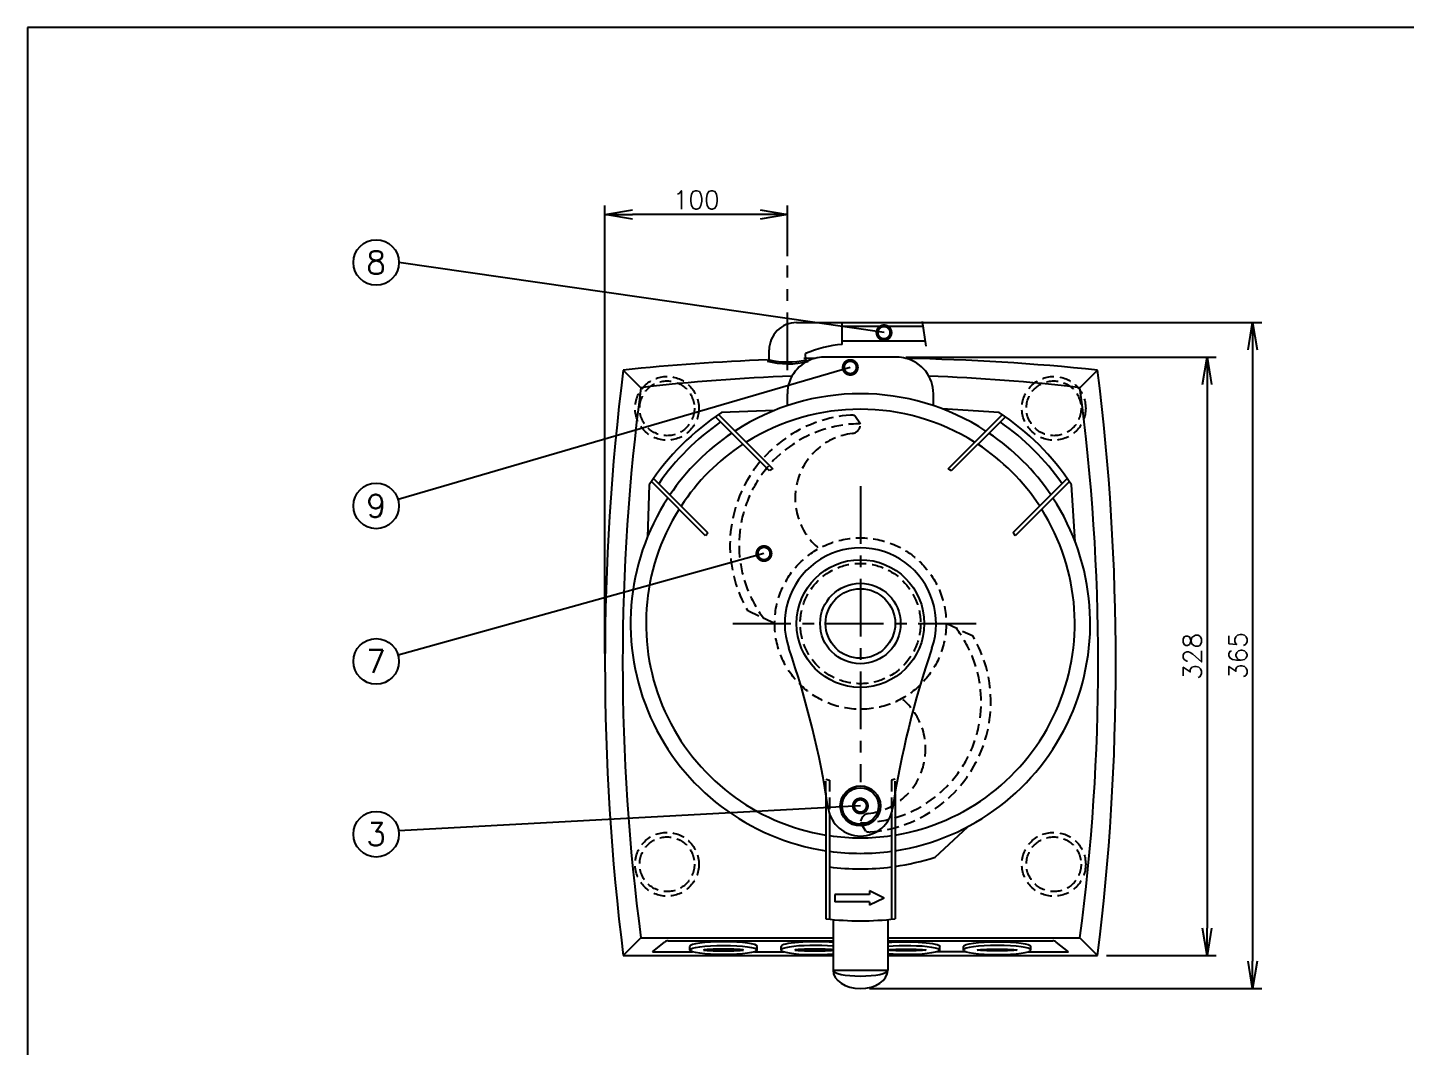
# Model space of a CAD drawing. Extents: x 115 to 2025, y 0 to 1377.
# Drawn here: x 115 to 870, y 818 to 1377 of the extents above; entities that cross this region are included whole.
import ezdxf
from ezdxf.enums import TextEntityAlignment as Align

# ---------------------------------------------------------------- set-up
doc = ezdxf.new("R2010")
doc.units = 0
doc.header["$PDMODE"] = 3
doc.linetypes.add('CENTER', pattern=[50.8, 31.75, -6.35, 6.35, -6.35])
doc.linetypes.add('HIDDEN', pattern=[9.525, 6.35, -3.175])
doc.layers.get('0').update_dxf_attribs({"linetype": 'CONTINUOUS'})
doc.layers.get('DEFPOINTS').update_dxf_attribs({"linetype": 'CONTINUOUS'})
for name, color, linetype in [('DANMEN', 7, 'CONTINUOUS'), ('KIKI-2D2', 7, 'CONTINUOUS'), ('SUNPOU', 7, 'CONTINUOUS'), ('WAKU', 7, 'CONTINUOUS')]:
    doc.layers.add(name, color=color, linetype=linetype)
doc.styles.get("Standard").update_dxf_attribs({"font": 'romans.shx', "bigfont": 'extfont.shx'})
doc.dimstyles.get("Standard").update_dxf_attribs({"dimscale": 5, "dimtxt": 2, "dimasz": 3, "dimexe": 1, "dimexo": 1, "dimgap": 0.6, "dimtad": 3, "dimdec": 0, "dimzin": 0, "dimdsep": 46, "dimtxsty": 'STANDARD', "dimblk1": 'OPEN', "dimblk2": 'OPEN', "dimsah": 1, "dimcen": 1.5, "dimadec": 0, "dimazin": 0, "dimtfac": 1, "dimtdec": 0, "dimtmove": 0, "dimatfit": 0, "dimldrblk": 'DOTSMALL', "dimfxl": 1, "dimtvp": 1, "dimtolj": 1, "dimtzin": 0, "dimarcsym": 0})

# ---------------------------------------------------------------- blocks, each defined once
blk = doc.blocks.new('_DotSmall')
at = {"color": 0, "linetype": 'ByBlock', "const_width": 0.5}
blk.add_lwpolyline([(-0.0625, 0, 1), (0.0625, 0, 1)], format="xyb", close=True, dxfattribs=at)
blk = doc.blocks.new('_OPEN')
at = {"color": 0, "linetype": 'ByBlock'}
for p, q in [((-1, 0.167), (0, 0)), ((0, 0), (-1, -0.167)), ((0, 0), (-1, 0))]:
    blk.add_line(p, q, dxfattribs=at)
blk = doc.blocks.new('*D13')
at = {"layer": 'DEFPOINTS', "color": 0}
for p in [(591.53, 1195.98), (701.51, 867.98), (761.53, 867.98)]:
    blk.add_point(p, dxfattribs=at)
at = {"layer": 'SUNPOU', "color": 0, "lineweight": -2}
for p, q in [((596.53, 1195.98), (766.53, 1195.98)), ((761.53, 1180.98), (761.53, 882.98)), ((706.51, 867.98), (766.53, 867.98))]:
    blk.add_line(p, q, dxfattribs=at)
at = {"layer": 'SUNPOU', "color": 0, "lineweight": -2, "xscale": 15, "yscale": 15, "zscale": 15}
for p, rotation in [((761.53, 1195.98), 90), ((761.53, 867.98), 270)]:
    blk.add_blockref('_OPEN', p, dxfattribs=dict(at, rotation=rotation))
at = {"layer": 'SUNPOU', "color": 0, "insert": (753.53, 1031.98), "char_height": 10, "attachment_point": 5, "rotation": 90}
blk.add_mtext('\\A1;328', dxfattribs=at)
blk = doc.blocks.new('*D14')
at = {"layer": 'DEFPOINTS', "color": 0}
for p in [(536.53, 1214.99), (571.53, 849.87), (786.53, 849.87)]:
    blk.add_point(p, dxfattribs=at)
at = {"layer": 'SUNPOU', "color": 0, "lineweight": -2}
for p, q in [((541.53, 1214.99), (791.53, 1214.99)), ((786.53, 1199.99), (786.53, 864.87)), ((576.53, 849.87), (791.53, 849.87))]:
    blk.add_line(p, q, dxfattribs=at)
at = {"layer": 'SUNPOU', "color": 0, "lineweight": -2, "xscale": 15, "yscale": 15, "zscale": 15}
for p, rotation in [((786.53, 1214.99), 90), ((786.53, 849.87), 270)]:
    blk.add_blockref('_OPEN', p, dxfattribs=dict(at, rotation=rotation))
at = {"layer": 'SUNPOU', "color": 0, "insert": (778.53, 1032.43), "char_height": 10, "attachment_point": 5, "rotation": 90}
blk.add_mtext('\\A1;365', dxfattribs=at)
blk = doc.blocks.new('*D17')
at = {"layer": 'DEFPOINTS', "color": 0}
for p in [(431.53, 1274.25), (531.53, 1246.35), (431.53, 1028.47)]:
    blk.add_point(p, dxfattribs=at)
at = {"layer": 'SUNPOU', "color": 0, "lineweight": -2}
for p, q in [((431.53, 1033.47), (431.53, 1279.25)), ((531.53, 1251.35), (531.53, 1279.25)), ((516.53, 1274.25), (446.53, 1274.25))]:
    blk.add_line(p, q, dxfattribs=at)
at = {"layer": 'SUNPOU', "color": 0, "lineweight": -2, "xscale": 15, "yscale": 15, "zscale": 15, "rotation": 180}
blk.add_blockref('_OPEN', (431.53, 1274.25), dxfattribs=at)
at = {"layer": 'SUNPOU', "color": 0, "lineweight": -2, "xscale": 15, "yscale": 15, "zscale": 15}
blk.add_blockref('_OPEN', (531.53, 1274.25), dxfattribs=at)
at = {"layer": 'SUNPOU', "color": 0, "insert": (481.53, 1282.25), "char_height": 10, "attachment_point": 5}
blk.add_mtext('\\A1;100', dxfattribs=at)

msp = doc.modelspace()

# ---------------------------------------------------------------- linework, layer by layer
at = {"layer": 'DANMEN', "color": 2, "linetype": 'HIDDEN'}
for p, q in [((571.53, 1159.23), (568.53, 1163.85)), ((524.53, 1049.98), (509.76, 1056.98)), ((633.31, 1042.98), (618.53, 1049.98)), ((574.53, 936.11), (571.53, 940.73))]:
    msp.add_line(p, q, dxfattribs=at)
for points in [[(552.53, 957.18), (552.53, 964.57), (554.53, 964.15), (554.53, 945.96)], [(590.53, 957.18), (590.53, 964.57), (588.53, 964.15), (588.53, 945.96)]]:
    msp.add_lwpolyline(points, dxfattribs=at)
at = {"layer": 'DANMEN', "color": 4, "linetype": 'HIDDEN'}
for centre, radius in [((465.53, 1167.98), 17.5), ((465.53, 1167.98), 15), ((677.53, 1167.98), 17.5), ((677.53, 1167.98), 15), ((465.53, 917.98), 17.5), ((465.53, 917.98), 15), ((677.53, 917.98), 17.5), ((677.53, 917.98), 15)]:
    msp.add_circle(centre, radius, dxfattribs=at)
at = {"layer": 'DANMEN', "color": 2, "linetype": 'HIDDEN'}
for radius in [47, 33]:
    msp.add_circle((571.53, 1049.98), radius, dxfattribs=at)
for centre, radius, start, end in [((571.53, 1092.98), 71.5, 94.36874, 210.2316), ((566.47, 1159.23), 5.06, 65.96901, 94.36874), ((571.53, 1092.98), 66.5, 90.14194, 217.14304), ((566.47, 1159.23), 5.06, 277.12362, 0), ((571.53, 1118.73), 35.75, 97.12362, 230.54781), ((571.53, 1006.98), 66.25, 270, 37.56799), ((571.53, 1006.98), 71.5, 274.36874, 30.2316), ((571.53, 981.23), 35.75, 277.12362, 50.54781), ((576.59, 940.73), 5.06, 97.12362, 180), ((576.59, 940.73), 5.06, 245.96901, 274.36874)]:
    msp.add_arc(centre, radius, start, end, dxfattribs=at)
at = {"layer": 'KIKI-2D2', "color": 2, "linetype": 'CENTER'}
for p, q in [((531.53, 1188.83), (531.53, 1246.35)), ((571.53, 1125.36), (571.53, 963.02)), ((501.65, 1049.98), (638.82, 1049.98))]:
    msp.add_line(p, q, dxfattribs=at)
at = {"layer": 'KIKI-2D2', "color": 2}
for p, q in [((536.53, 1214.99), (561.53, 1214.99)), ((561.53, 1202.99), (561.53, 1214.99)), ((561.53, 1212.99), (605.79, 1212.99)), ((605.4, 1215.57), (607.48, 1201.98)), ((561.53, 1204.99), (607.02, 1204.99)), ((521.6, 1194.59), (520.38, 1193.84)), ((521.6, 1194.59), (521.53, 1199.99)), ((541.6, 1194.41), (541.53, 1197.99)), ((541.6, 1194.41), (542.82, 1193.66)), ((441.55, 1188.97), (451.21, 1179.3)), ((701.51, 1188.97), (691.85, 1179.3)), ((531.53, 1169.46), (531.53, 1175.98)), ((611.53, 1169.46), (611.53, 1175.98)), ((521.68, 1133.77), (492.05, 1163.4)), ((493.72, 1164.56), (523.47, 1134.81)), ((524.18, 1166.74), (495.42, 1165.69)), ((647.65, 1165.69), (616.29, 1167.76)), ((619.59, 1134.81), (649.34, 1164.56)), ((651.01, 1163.4), (621.38, 1133.77)), ((455.82, 1126.09), (454.77, 1097.33)), ((486.7, 1098.04), (456.95, 1127.79)), ((458.11, 1129.46), (487.74, 1099.83)), ((655.32, 1099.83), (684.96, 1129.46)), ((686.11, 1127.79), (656.36, 1098.04)), ((689.32, 1094.74), (687.24, 1126.09)), ((552.53, 957.18), (552.53, 888.07)), ((590.53, 956.87), (590.53, 888.07)), ((554.53, 945.96), (554.53, 887.86)), ((588.53, 945.78), (588.53, 887.86)), ((612.53, 921.88), (630.43, 938.59)), ((576.53, 901.48), (557.53, 901.48)), ((557.53, 901.48), (557.53, 897.48)), ((584.53, 899.48), (576.53, 903.48)), ((576.53, 903.48), (576.53, 901.48)), ((584.53, 899.48), (576.53, 895.48)), ((576.53, 897.48), (557.53, 897.48)), ((576.53, 897.48), (576.53, 895.48)), ((556.53, 887.66), (556.53, 859.87)), ((586.53, 887.66), (586.53, 859.87)), ((441.55, 867.98), (451.21, 877.64)), ((451.21, 877.64), (556.53, 877.64)), ((586.53, 877.64), (691.85, 877.64)), ((701.51, 867.98), (691.85, 877.64)), ((457.49, 869.98), (464.23, 875.33)), ((457.49, 869.98), (479.58, 869.98)), ((466.1, 875.98), (556.53, 875.98)), ((478.03, 870.98), (478.03, 872.98)), ((513.49, 869.98), (529.58, 869.98)), ((515.03, 870.98), (515.03, 872.98)), ((528.03, 870.98), (528.03, 872.98)), ((586.53, 875.98), (676.97, 875.98)), ((629.58, 869.98), (613.49, 869.98)), ((615.03, 870.98), (615.03, 872.98)), ((628.03, 870.98), (628.03, 872.98)), ((663.49, 869.98), (685.57, 869.98)), ((665.03, 870.98), (665.03, 872.98)), ((685.57, 869.98), (678.83, 875.33)), ((556.53, 859.87), (586.53, 859.87))]:
    msp.add_line(p, q, dxfattribs=at)
at = {"layer": 'KIKI-2D2', "color": 3}
for p, q in [((591.53, 1195.98), (551.53, 1195.98)), ((441.55, 867.98), (556.53, 867.98)), ((586.53, 867.98), (701.51, 867.98))]:
    msp.add_line(p, q, dxfattribs=at)
at = {"layer": 'KIKI-2D2', "color": 2}
for centre, radius in [((571.53, 1049.98), 35), ((571.53, 1049.98), 22.07), ((571.53, 1049.98), 19.07), ((571.53, 949.98), 11), ((571.53, 949.98), 10)]:
    msp.add_circle(centre, radius, dxfattribs=at)
for centre, radius, start, end in [((536.53, 1199.99), 15, 90, 180.00002), ((566.72, 1139.72), 63.48, 94.69114, 113.38135), ((532.01, 1239.8), 47.4, 255.82038, 283.17983), ((532.01, 1239.8), 46.4, 257.03044, 281.92583), ((551.53, 1175.98), 20, 104.23579, 180), ((591.53, 1175.98), 20, 0, 75.76436), ((1581.68, 1028.47), 1140.48, 172.4003, 187.5997), ((571.53, 150.6), 1035.71, 92.07576, 96.67108), ((571.53, 150.6), 1035.71, 83.32892, 87.92424), ((-438.61, 1028.47), 1140.48, 352.4003, 7.5997), ((571.53, 1049.98), 126, 56.90849, 123.09151), ((571.53, 1049.98), 138.5, 123.33635, 146.66365), ((571.53, 1049.98), 117.5, 57.78402, 122.21598), ((571.53, 1049.98), 138.5, 33.33635, 56.66365), ((571.53, 1049.98), 134.5, 124.72117, 145.27883), ((571.53, 1049.98), 134.5, 34.72117, 55.27883), ((571.53, 1049.98), 126, 124.01942, 145.98058), ((571.53, 1049.98), 117.5, 123.21409, 146.78591), ((571.53, 1049.98), 117.5, 33.21409, 56.78591), ((571.53, 1049.98), 126, 34.01942, 55.98058), ((571.53, 1049.98), 97.5, 119.53399, 120.74997), ((571.53, 1049.98), 97.5, 59.25003, 60.46601), ((571.53, 1049.98), 126, 146.90849, 261.32708), ((571.53, 1049.98), 126, 278.67292, 33.09151), ((571.53, 1049.98), 117.5, 147.78402, 260.69429), ((571.53, 1049.98), 117.5, 279.30571, 32.21598), ((571.53, 1049.98), 97.5, 149.25003, 150.46601), ((571.53, 1049.98), 97.5, 29.53399, 30.74997), ((571.53, 1049.98), 41.5, 341.04878, 198.99135), ((57.2, 872.97), 502.44, 8.663, 18.99135), ((1086.65, 873.1), 503.14, 161.04878, 171.36341), ((571.56, 951.34), 17.86, 188.663, 351.36341), ((571.53, 1049.98), 117.5, 261.6812, 278.3188), ((571.53, 1049.98), 126, 262.24597, 277.75403), ((571.53, 1049.98), 134.5, 278.12099, 287.7481), ((571.53, 1049.98), 134.5, 262.73873, 277.26127), ((571.53, 1052.48), 165.5, 263.4077, 276.5923), ((466.1, 872.98), 3, 90, 128.43906), ((676.97, 872.98), 3, 51.56094, 90)]:
    msp.add_arc(centre, radius, start, end, dxfattribs=at)
at = {"layer": 'KIKI-2D2', "color": 3}
for centre, radius, start, end in [((571.53, -79.62), 1275.23, 92.28916, 95.85024), ((571.53, -79.62), 1275.23, 91.11966, 91.39074), ((551.53, 1175.98), 20, 90, 104.23579), ((591.53, 1175.98), 20, 75.76436, 90), ((571.53, -79.62), 1275.23, 84.14978, 88.88036), ((1722.18, 1028.47), 1290.65, 172.85669, 187.14331), ((-579.11, 1028.47), 1290.65, 352.85669, 7.14331)]:
    msp.add_arc(centre, radius, start, end, dxfattribs=at)
at = {"layer": 'KIKI-2D2', "color": 2}
for centre, major_axis, ratio, start_param, end_param in [((496.53, 872.98), (-18.5, 0), 0.135135, 3.141593, 6.283185), ((546.53, 870.98), (-18.5, 0), 0.135135, 4.14131, 8.425061), ((546.53, 872.98), (-18.5, 0), 0.135135, 4.14131, 6.283185), ((571.53, 859.87), (15, 0), 0.666667, 3.141593, 6.283185), ((571.53, 859.87), (15, 0), 0.211742, 3.141593, 6.283185)]:
    msp.add_ellipse(centre, major_axis=major_axis, ratio=ratio, start_param=start_param, end_param=end_param, dxfattribs=at)
msp.add_ellipse((496.53, 870.98), major_axis=(-18.5, 0), ratio=0.135135, dxfattribs=at)
at = {"layer": 'KIKI-2D2', "color": 2, "extrusion": (0, 0, -1)}
for centre, start_param, end_param in [((596.53, 872.98), 4.14131, 6.283185), ((596.53, 870.98), 4.14131, 8.425061), ((646.53, 872.98), 3.141593, 6.283185)]:
    msp.add_ellipse(centre, major_axis=(18.5, 0), ratio=0.135135, start_param=start_param, end_param=end_param, dxfattribs=at)
msp.add_ellipse((646.53, 870.98), major_axis=(18.5, 0), ratio=0.135135, dxfattribs=at)
at = {"layer": 'KIKI-2D2', "color": 2}
for points, knots in [([(507.53, 870.98), (506.86, 871.05), (506.16, 871.11), (502.58, 871.38), (499.55, 871.48), (493.51, 871.48), (490.49, 871.38), (486.91, 871.11), (486.2, 871.05), (485.53, 870.98)], [4.055112, 4.055112, 4.055112, 4.055112, 4.18879, 4.18879, 4.712389, 4.712389, 5.235988, 5.235988, 5.369666, 5.369666, 5.369666, 5.369666]), ([(485.53, 870.98), (486.2, 870.91), (486.91, 870.85), (490.49, 870.58), (493.51, 870.48), (499.55, 870.48), (502.58, 870.58), (506.16, 870.85), (506.86, 870.91), (507.53, 870.98)], [0.91352, 0.91352, 0.91352, 0.91352, 1.047198, 1.047198, 1.570796, 1.570796, 2.094395, 2.094395, 2.228073, 2.228073, 2.228073, 2.228073]), ([(556.53, 871.08), (556.17, 871.11), (555.8, 871.14), (552.58, 871.38), (549.55, 871.48), (543.51, 871.48), (540.49, 871.38), (536.91, 871.11), (536.2, 871.05), (535.53, 870.98)], [4.120074, 4.120074, 4.120074, 4.120074, 4.18879, 4.18879, 4.712389, 4.712389, 5.235988, 5.235988, 5.369666, 5.369666, 5.369666, 5.369666]), ([(535.53, 870.98), (536.2, 870.91), (536.91, 870.85), (540.49, 870.58), (543.51, 870.48), (549.55, 870.48), (552.58, 870.58), (555.8, 870.82), (556.17, 870.85), (556.53, 870.88)], [0.91352, 0.91352, 0.91352, 0.91352, 1.047198, 1.047198, 1.570796, 1.570796, 2.094395, 2.094395, 2.163111, 2.163111, 2.163111, 2.163111]), ([(586.53, 871.08), (586.89, 871.11), (587.26, 871.14), (590.49, 871.38), (593.51, 871.48), (599.55, 871.48), (602.58, 871.38), (606.16, 871.11), (606.86, 871.05), (607.53, 870.98)], [4.120074, 4.120074, 4.120074, 4.120074, 4.18879, 4.18879, 4.712389, 4.712389, 5.235988, 5.235988, 5.369666, 5.369666, 5.369666, 5.369666]), ([(607.53, 870.98), (606.86, 870.91), (606.16, 870.85), (602.58, 870.58), (599.55, 870.48), (593.51, 870.48), (590.49, 870.58), (587.26, 870.82), (586.89, 870.85), (586.53, 870.88)], [0.91352, 0.91352, 0.91352, 0.91352, 1.047198, 1.047198, 1.570796, 1.570796, 2.094395, 2.094395, 2.163111, 2.163111, 2.163111, 2.163111]), ([(635.53, 870.98), (636.2, 871.05), (636.91, 871.11), (640.49, 871.38), (643.51, 871.48), (649.55, 871.48), (652.58, 871.38), (656.16, 871.11), (656.86, 871.05), (657.53, 870.98)], [4.055112, 4.055112, 4.055112, 4.055112, 4.18879, 4.18879, 4.712389, 4.712389, 5.235988, 5.235988, 5.369666, 5.369666, 5.369666, 5.369666]), ([(657.53, 870.98), (656.86, 870.91), (656.16, 870.85), (652.58, 870.58), (649.55, 870.48), (643.51, 870.48), (640.49, 870.58), (636.91, 870.85), (636.2, 870.91), (635.53, 870.98)], [0.91352, 0.91352, 0.91352, 0.91352, 1.047198, 1.047198, 1.570796, 1.570796, 2.094395, 2.094395, 2.228073, 2.228073, 2.228073, 2.228073])]:
    msp.add_open_spline(points, degree=3, knots=knots, dxfattribs=at)
at = {"layer": 'SUNPOU'}
for centre in [(306.08, 1247.93), (306.08, 1114.49), (306.08, 1029.22), (306.08, 934.47)]:
    msp.add_circle(centre, 12.5, dxfattribs=at)
at = {"layer": 'WAKU', "color": 6}
for p, q in [((2025, 1376.75), (115, 1376.75)), ((115, 1376.75), (115, 0))]:
    msp.add_line(p, q, dxfattribs=at)

# ---------------------------------------------------------------- texts
at = {"layer": 'SUNPOU'}
for s, p in [('8', (306.08, 1247.93)), ('9', (306.08, 1114.49)), ('7', (306.08, 1029.22)), ('3', (306.08, 934.47))]:
    msp.add_text(s, height=12.5, dxfattribs=at).set_placement(p, align=Align.MIDDLE)

# ---------------------------------------------------------------- dimensions: what is measured, and where the dimension line sits
dim = msp.add_linear_dim(base=(431.53, 1274.25), p1=(531.53, 1246.35), p2=(431.53, 1028.47), dimstyle='STANDARD', dxfattribs=at)
dim.commit()
dim.dimension.update_dxf_attribs({"geometry": '*D17', "text_midpoint": (481.53, 1282.25)})
dim = msp.add_linear_dim(base=(786.53, 849.87), p1=(536.53, 1214.99), p2=(571.53, 849.87), angle=90, dimstyle='STANDARD', dxfattribs=at)
dim.commit()
dim.dimension.update_dxf_attribs({"geometry": '*D14', "text_midpoint": (778.53, 1032.43)})
dim = msp.add_linear_dim(base=(761.53, 867.98), p1=(591.53, 1195.98), p2=(701.51, 867.98), angle=90, dimstyle='STANDARD', override={"dimpost": ''}, dxfattribs=at)
dim.commit()
dim.dimension.update_dxf_attribs({"geometry": '*D13', "text_midpoint": (753.53, 1031.98)})

# ---------------------------------------------------------------- leaders
for points in [[(584.48, 1209.48), (318.58, 1247.93)], [(566, 1190.41), (318.08, 1117.99)], [(518.68, 1088.36), (318.12, 1032.57)], [(571.53, 949.98), (318.44, 936.33)]]:
    msp.add_leader(points, dimstyle='STANDARD', dxfattribs=at)

doc.saveas('drawing.dxf')
